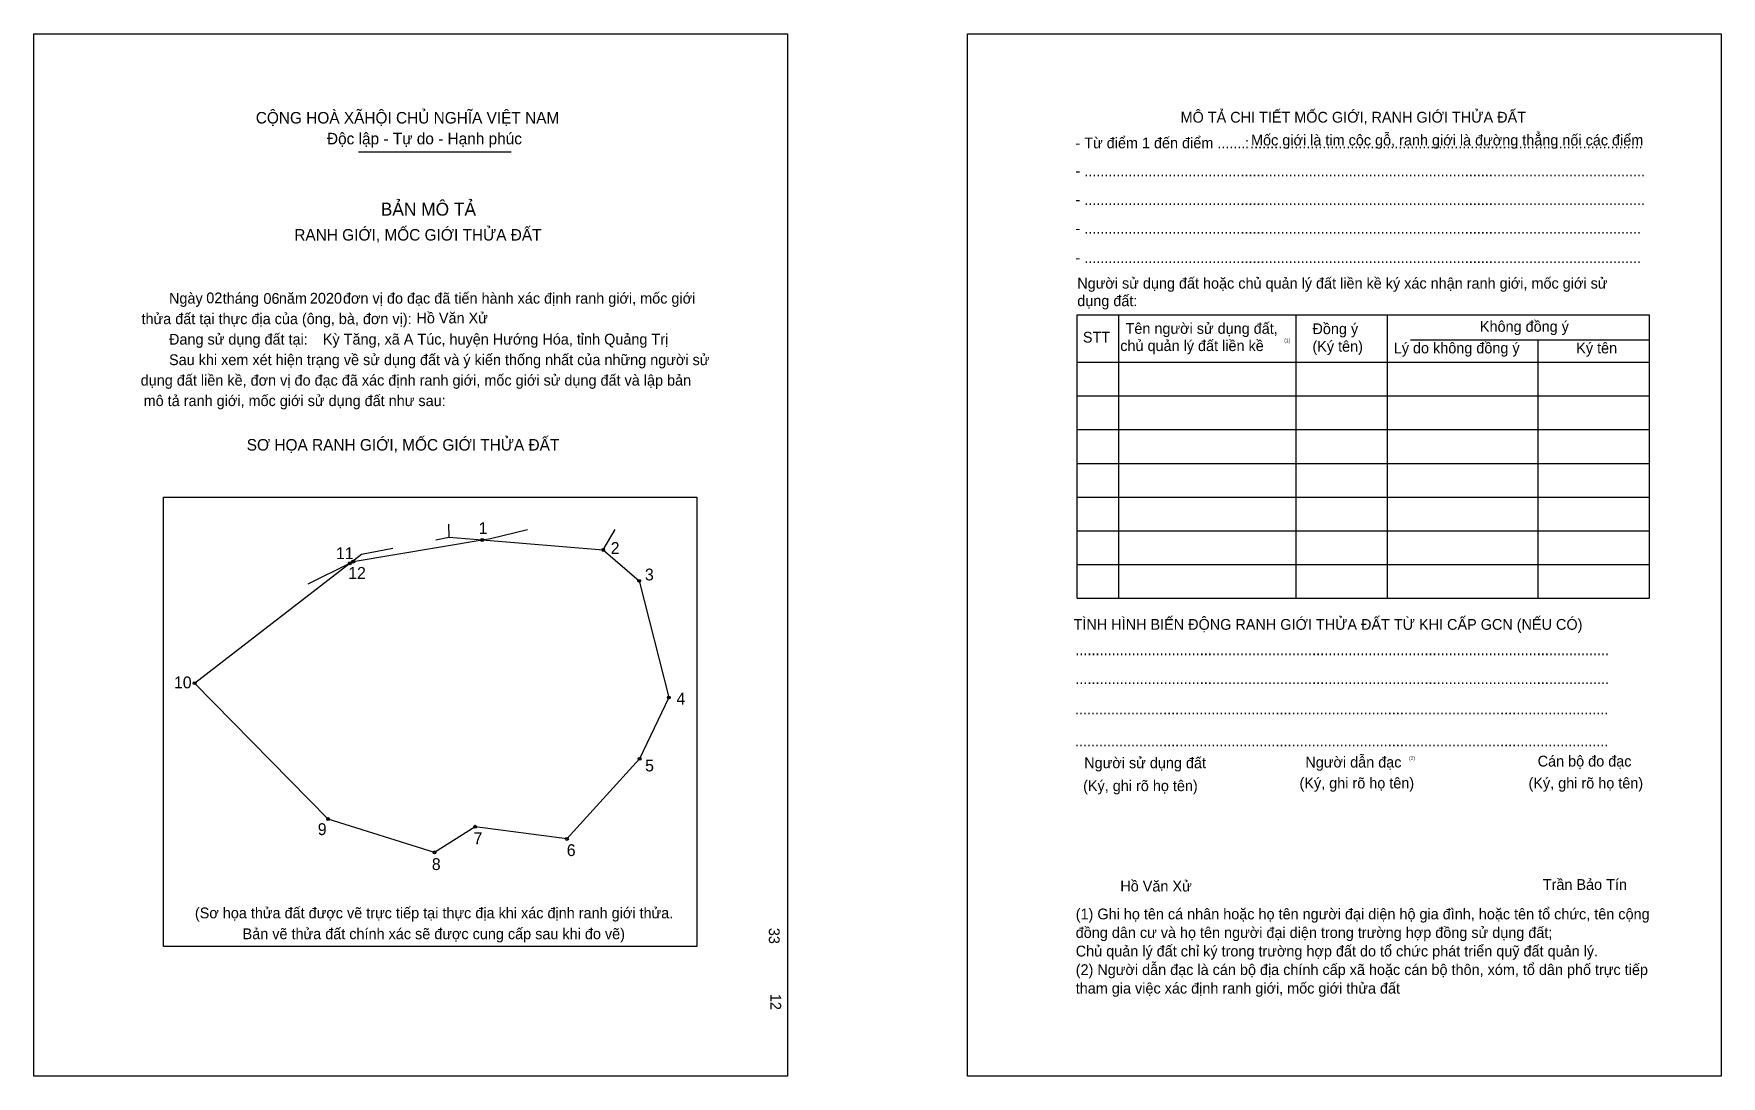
# Model space of a CAD drawing. Extents: x 549178 to 549685, y 1823615 to 1823929.
import ezdxf

# ---------------------------------------------------------------- set-up
doc = ezdxf.new("R2010")
doc.units = 0
for name, color, linetype in [('bmtKhungInTrang1', 7, 'Continuous'), ('bmtKhungInTrang2', 7, 'Continuous'), ('bmtNoiDung', 7, 'Continuous'), ('bmtTemplate', 7, 'Continuous'), ('CanhThua', 7, 'Continuous'), ('MocDinhThua', 7, 'Continuous'), ('RauThua', 7, 'Continuous'), ('SoHieuDinhThua', 7, 'Continuous')]:
    doc.layers.add(name, color=color, linetype=linetype)

msp = doc.modelspace()

# ---------------------------------------------------------------- linework, layer by layer
at = {"layer": 'bmtKhungInTrang1'}
msp.add_lwpolyline([(549177.77, 1823928.83), (549404.41, 1823928.83), (549404.41, 1823615.37), (549177.77, 1823615.37)], close=True, dxfattribs=at)
at = {"layer": 'bmtKhungInTrang2'}
msp.add_lwpolyline([(549458.45, 1823928.83), (549685.09, 1823928.83), (549685.09, 1823615.37), (549458.45, 1823615.37)], close=True, dxfattribs=at)
at = {"layer": 'bmtTemplate'}
for p, q in [((549275.44, 1823893.31), (549321.27, 1823893.31)), ((549503.92, 1823844.28), (549503.92, 1823759.07)), ((549557.23, 1823844.28), (549557.23, 1823759.07)), ((549584.66, 1823844.38), (549584.66, 1823759.07)), ((549663.39, 1823844.28), (549663.39, 1823759.07)), ((549591.62, 1823836.78), (549663.39, 1823836.78)), ((549491.49, 1823830.08), (549663.39, 1823830.08)), ((549491.49, 1823819.94), (549663.39, 1823819.94)), ((549491.49, 1823809.79), (549663.39, 1823809.79)), ((549491.49, 1823799.65), (549663.39, 1823799.65)), ((549491.49, 1823789.5), (549663.39, 1823789.5)), ((549491.49, 1823779.36), (549663.39, 1823779.36)), ((549491.49, 1823769.21), (549663.39, 1823769.21)), ((549491.49, 1823759.07), (549663.39, 1823759.07))]:
    msp.add_line(p, q, dxfattribs=at)
for points in [[(549491.38, 1823844.28), (549663.39, 1823844.28)], [(549491.38, 1823844.28), (549491.38, 1823759.07)], [(549629.93, 1823836.67), (549629.93, 1823759.07)]]:
    msp.add_lwpolyline(points, dxfattribs=at)
msp.add_lwpolyline([(549216.76, 1823654.41), (549216.76, 1823789.49), (549377.13, 1823789.49), (549377.13, 1823654.41)], close=True, dxfattribs=at)
at = {"layer": 'CanhThua'}
for p, q in [((549273.85, 1823770.11), (549312.59, 1823776.61)), ((549312.59, 1823776.61), (549348.97, 1823773.62)), ((549348.97, 1823773.62), (549359.76, 1823764.35)), ((549226.14, 1823733.55), (549272.83, 1823769.61)), ((549272.83, 1823769.61), (549273.85, 1823770.11)), ((549359.76, 1823764.35), (549368.72, 1823729.26)), ((549266.29, 1823692.71), (549226.14, 1823733.55)), ((549368.72, 1823729.26), (549359.91, 1823710.79)), ((549359.91, 1823710.79), (549338.07, 1823686.71)), ((549298.26, 1823682.69), (549266.29, 1823692.71)), ((549310.5, 1823690.4), (549298.26, 1823682.69)), ((549338.07, 1823686.71), (549310.5, 1823690.4))]:
    msp.add_line(p, q, dxfattribs=at)
at = {"layer": 'MocDinhThua'}
for centre in [(549312.59, 1823776.61), (549348.97, 1823773.62), (549272.83, 1823769.61), (549273.85, 1823770.11), (549359.76, 1823764.35), (549226.14, 1823733.55), (549368.72, 1823729.26), (549359.91, 1823710.79), (549266.29, 1823692.71), (549310.5, 1823690.4), (549338.07, 1823686.71), (549298.26, 1823682.69)]:
    msp.add_circle(centre, 0.428, dxfattribs=at)
at = {"layer": 'RauThua'}
for p, q in [((549302.44, 1823781.35), (549302.52, 1823777.44)), ((549315.11, 1823777.03), (549326.24, 1823779.79)), ((549348.97, 1823773.62), (549352.56, 1823779.76)), ((549348.97, 1823773.62), (549352.56, 1823779.76)), ((549276.33, 1823772.31), (549285.75, 1823774.15)), ((549298.68, 1823776.68), (549302.52, 1823777.44)), ((549302.52, 1823777.44), (549312.59, 1823776.61)), ((549302.52, 1823777.44), (549312.59, 1823776.61)), ((549312.59, 1823776.61), (549315.11, 1823777.03)), ((549260.24, 1823763.42), (549272.83, 1823769.61)), ((549272.83, 1823769.61), (549276.33, 1823772.31))]:
    msp.add_line(p, q, dxfattribs=at)

# ---------------------------------------------------------------- texts
at = {"layer": 'bmtNoiDung'}
for s, height, p in [('02', 3.243, (549229.64, 1823847.78)), ('06', 3.243, (549246.83, 1823847.6)), ('2020', 3.243, (549260.78, 1823847.67)), ('Hồ Văn Xử', 3.243, (549292.82, 1823841.74)), ('Kỳ Tăng, xã A Túc, huyện Hướng Hóa, tỉnh Quảng Trị', 3.2427, (549264.68, 1823835.37)), ('Hồ Văn Xử', 3.243, (549504.43, 1823670.92))]:
    msp.add_text(s, height=height, dxfattribs=at).set_placement(p)
for s, p in [('33', (549398.76, 1823659.99)), ('12', (549399.23, 1823640.14))]:
    msp.add_text(s, height=3.243, rotation=270, dxfattribs=at).set_placement(p)
at = {"layer": 'bmtTemplate'}
for s, height, p in [('CỘNG HOÀ XÃHỘI CHỦ NGHĨA VIỆT NAM', 3.4589, (549244.53, 1823901.84)), ('MÔ TẢ CHI TIẾT MỐC GIỚI, RANH GIỚI THỬA ĐẤT', 3.2415, (549522.54, 1823902.11)), ('Độc lập - Tự do - Hạnh phúc', 3.4589, (549265.92, 1823895.58)), ('- Từ điểm 1 đến điểm .......', 3.2415, (549490.94, 1823894.38)), (':', 3.24, (549541.87, 1823894.38)), ('..................................................................................................', 3.2415, (549543.46, 1823894.38)), ('Mốc giới là tim cộc gỗ, ranh giới là đường thẳng nối các điểm', 3.2415, (549543.73, 1823895.24)), ('- ............................................................................................................................................', 3.24151, (549490.94, 1823885.98)), ('BẢN MÔ TẢ', 3.891, (549282.11, 1823874.14)), ('- ............................................................................................................................................', 3.24151, (549490.94, 1823877.36)), ('RANH GIỚI, MỐC GIỚI THỬA ĐẤT', 3.4589, (549256.1, 1823866.64)), ('- ...........................................................................................................................................', 3.24151, (549490.94, 1823868.73)), ('- ...........................................................................................................................................', 3.24151, (549490.94, 1823859.91)), ('Người sử dụng đất hoặc chủ quản lý đất liền kề ký xác nhận ranh giới, mốc giới sử', 3.2415, (549491.49, 1823852.2)), ('Ngày     tháng     năm         đơn vị đo đạc đã tiến hành xác định ranh giới, mốc giới ', 3.2427, (549218.44, 1823847.67)), ('dụng đất:', 3.242, (549491.49, 1823846.92)), ('thửa đất tại thực địa của (ông, bà, đơn vị):', 3.2427, (549210.17, 1823841.51)), ('Đang sử dụng đất tại:', 3.2427, (549218.44, 1823835.35)), ('STT', 3.242, (549493.18, 1823835.97)), ('Tên người sử dụng đất,', 3.2415, (549506.01, 1823838.6)), ('Đồng ý', 3.242, (549562.19, 1823838.5)), ('Không đồng ý', 3.2415, (549612.53, 1823839.21)), ('chủ quản lý đất liền kề', 3.2415, (549504.42, 1823833.42)), ('(1)', 1.081, (549553.72, 1823836.08)), ('(Ký tên)', 3.242, (549562.19, 1823833.23)), ('Lý do không đồng ý', 3.2415, (549586.64, 1823832.72)), ('Ký tên', 3.242, (549641.5, 1823832.72)), ('Sau khi xem xét hiện trạng về sử dụng đất và ý kiến thống nhất của những người sử ', 3.2427, (549218.44, 1823829.19)), ('dụng đất liền kề, đơn vị đo đạc đã xác định ranh giới, mốc giới sử dụng đất và lập bản', 3.2427, (549209.93, 1823823.03)), ('mô tả ranh giới, mốc giới sử dụng đất như sau:', 3.2427, (549210.82, 1823816.87)), ('SƠ HỌA RANH GIỚI, MỐC GIỚI THỬA ĐẤT', 3.4589, (549241.8, 1823803.5)), ('TÌNH HÌNH BIẾN ĐỘNG RANH GIỚI THỬA ĐẤT TỪ KHI CẤP GCN (NẾU CÓ)', 3.2415, (549490.39, 1823749.61)), ('.....................................................................................................................................', 3.24637, (549490.94, 1823741.98)), ('.....................................................................................................................................', 3.24637, (549490.94, 1823733.35)), ('.....................................................................................................................................', 3.24637, (549490.77, 1823724.22)), ('.....................................................................................................................................', 3.24637, (549490.77, 1823714.59)), ('Người dẫn đạc', 3.2415, (549560.07, 1823708.2)), ('Cán bộ đo đạc', 3.2415, (549629.9, 1823708.5)), ('Người sử dụng đất', 3.2415, (549493.58, 1823707.99)), ('(2)', 1.081, (549591.2, 1823710.43)), ('(Ký, ghi rõ họ tên)', 3.2415, (549493.25, 1823701.1)), ('(Ký, ghi rõ họ tên)', 3.2415, (549558.31, 1823701.91)), ('(Ký, ghi rõ họ tên)', 3.2415, (549627.15, 1823701.91)), ('Trần Bảo Tín', 3.2415, (549631.44, 1823671.4)), ('(Sơ họa thửa đất được vẽ trực tiếp tại thực địa khi xác định ranh giới thửa.', 3.2427, (549226.22, 1823662.85)), ('(1) Ghi họ tên cá nhân hoặc họ tên người đại diện hộ gia đình, hoặc tên tổ chức, tên cộng', 3.2415, (549491.03, 1823662.54)), ('Bản vẽ thửa đất chính xác sẽ được cung cấp sau khi đo vẽ)', 3.2427, (549240.56, 1823656.58)), ('đồng dân cư và họ tên người đại diện trong trường hợp đồng sử dụng đất;', 3.2415, (549491.03, 1823656.96)), ('Chủ quản lý đất chỉ ký trong trường hợp đất do tổ chức phát triển quỹ đất quản lý.', 3.2415, (549491.03, 1823651.38)), ('(2) Người dẫn đạc là cán bộ địa chính cấp xã hoặc cán bộ thôn, xóm, tổ dân phố trực tiếp', 3.2415, (549491.03, 1823645.8)), ('tham gia việc xác định ranh giới, mốc giới thửa đất', 3.2415, (549491.03, 1823640.22))]:
    msp.add_text(s, height=height, dxfattribs=at).set_placement(p)
at = {"layer": 'SoHieuDinhThua'}
for s, height, p in [('1', 3.56, (549311.52, 1823778.39)), ('11', 3.565, (549268.63, 1823770.85)), ('2', 3.56, (549351.23, 1823772.42)), ('12', 3.565, (549272.31, 1823764.93)), ('3', 3.56, (549361.52, 1823764.45)), ('10', 3.565, (549219.93, 1823732.01)), ('4', 3.56, (549371, 1823727.13)), ('5', 3.56, (549361.58, 1823707.02)), ('9', 3.56, (549263.16, 1823687.88)), ('7', 3.56, (549309.99, 1823685.13)), ('6', 3.56, (549338.02, 1823681.57)), ('8', 3.56, (549297.45, 1823677.37))]:
    msp.add_text(s, height=height, dxfattribs=at).set_placement(p)

doc.saveas('drawing.dxf')
